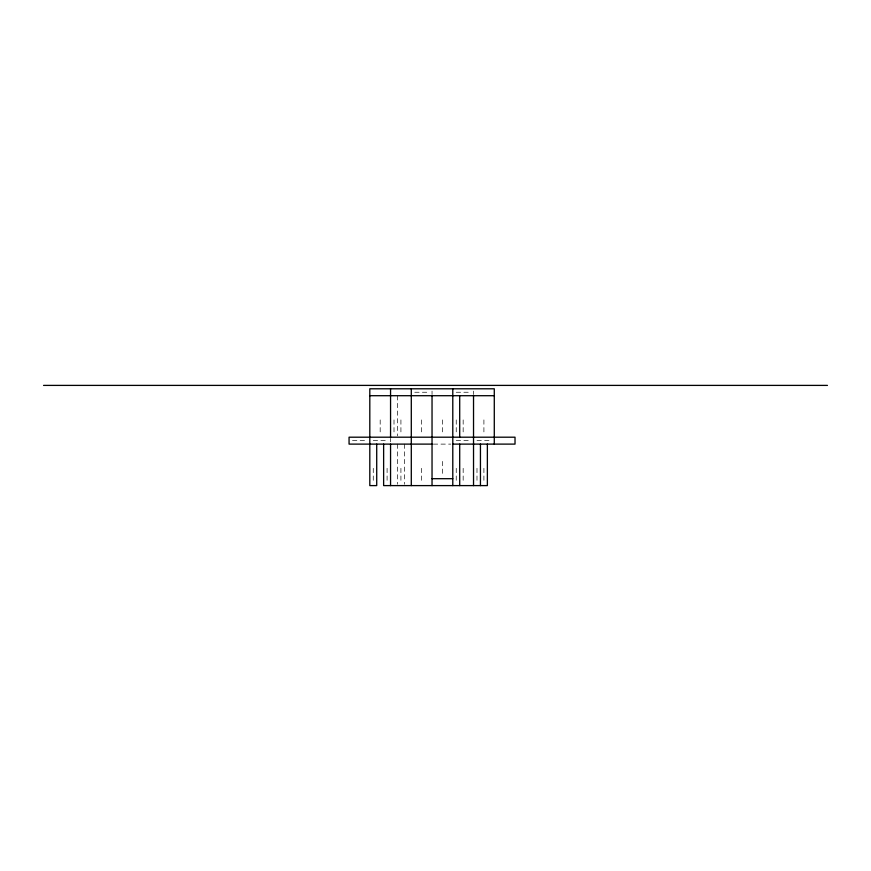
<?xml version="1.0" encoding="UTF-8"?>
<svg xmlns="http://www.w3.org/2000/svg" width="871" height="871" viewBox="0 0 871 871"><rect width="100%" height="100%" fill="white"/><g stroke="black" fill="none" stroke-linecap="round" stroke-linejoin="round"><path stroke-width="0.65" stroke-dasharray="4.36 3.27" d="M414.759 392.244L428.586 392.244M456.241 392.244L470.079 392.244M352.515 440.65L366.353 440.65M373.267 440.65L387.094 440.65M456.241 440.65L470.079 440.65M476.992 440.65L490.819 440.65M433.344 444.112L450.775 444.112M483.906 419.909L483.906 433.736M483.906 468.315L483.906 482.142M476.992 468.315L476.992 482.142M473.53 391.101L473.53 394.552M463.165 419.909L463.165 433.736M463.165 468.315L463.165 482.142M456.241 419.909L456.241 433.736M456.241 468.315L456.241 482.142M442.414 419.909L442.414 433.736M442.414 461.401L442.414 475.228M432.038 391.101L432.038 394.552M421.673 419.909L421.673 433.736M421.673 468.315L421.673 482.142M404.384 444.112L404.384 484.265M400.921 419.909L400.921 433.736M400.921 468.315L400.921 482.142M397.47 395.706L397.47 435.859M397.47 444.112L397.47 484.265M394.008 419.909L394.008 433.736M390.556 438.353L390.556 441.804M387.094 468.315L387.094 482.142M380.181 419.909L380.181 433.736M373.267 468.315L373.267 482.142"/><path stroke-width="1.31" d="M43.55 385.396L827.45 385.396M369.805 395.706L494.282 395.706M432.038 444.112L349.064 444.112L349.064 437.198L515.022 437.198L515.022 444.112L452.789 444.112M432.038 478.691L452.789 478.691M494.282 444.112L494.282 388.793L369.805 388.793L369.805 485.604L376.718 485.604L376.718 444.112M487.368 444.112L487.368 485.604L383.632 485.604L383.632 444.112M480.444 444.112L480.444 485.604M473.53 395.706L473.53 485.604M459.703 395.706L459.703 437.198M459.703 444.112L459.703 485.604M452.789 388.793L452.789 485.604M432.038 395.706L432.038 485.604M411.297 388.793L411.297 485.604M390.556 388.793L390.556 437.198M390.556 444.112L390.556 485.604"/></g></svg>
